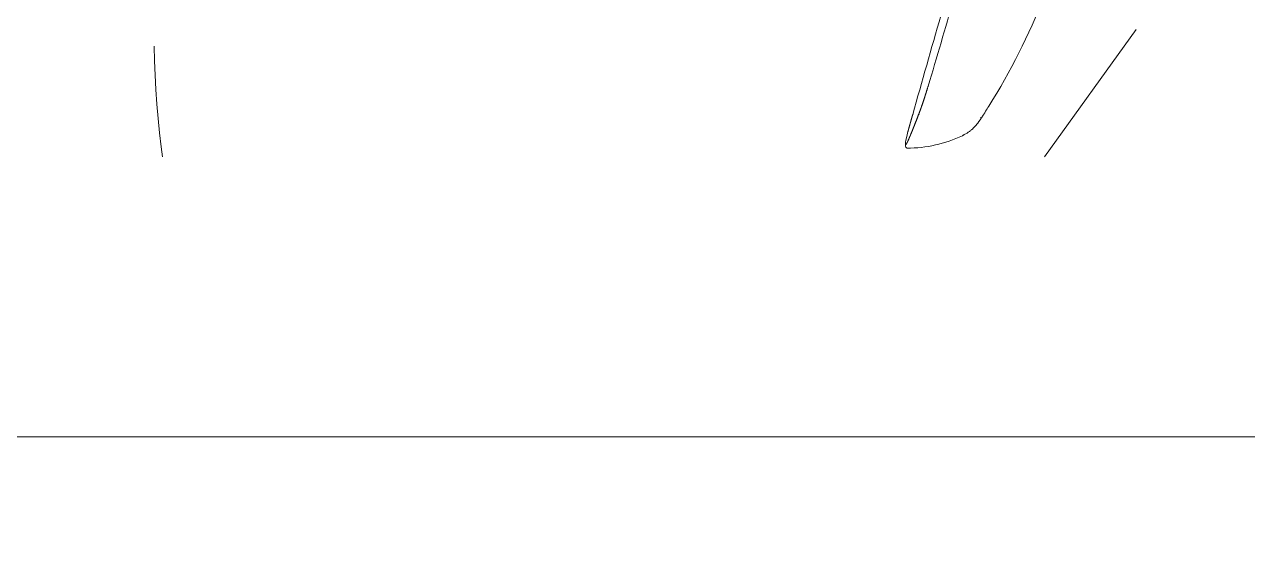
# Model space of a CAD drawing. Header units: metres. Extents: x -13316 to 152404, y -3899 to 30226.
# Drawn here: x 113443.8 to 113580.6, y 1721.4 to 1778.8 of the extents above; entities that cross this region are included whole.
import ezdxf
from ezdxf.xclip import XClip

# ---------------------------------------------------------------- set-up
doc = ezdxf.new("R2010")
doc.units = ezdxf.units.M
doc.header["$LTSCALE"] = 100
doc.header["$MEASUREMENT"] = 0
doc.header["$XCLIPFRAME"] = 0
doc.layers.get('0').update_dxf_attribs({"color": 9, "lineweight": 9})
doc.layers.add('04', color=9, linetype='Continuous', lineweight=9)
doc.layers.add('06D', color=9, linetype='Continuous', lineweight=9)

# ---------------------------------------------------------------- blocks, each defined once
blk = doc.blocks.new('p-araba-polo')
for p, q in [((1.2557, 0.8419), (1.8967, 1.7338)), ((1.2434, -0.7769), (1.8845, -1.6687))]:
    blk.add_line(p, q)
at = {"flags": 128}
blk.add_lwpolyline([(1.5137, 0.9707), (1.5136, 0.9695), (1.5134, 0.9681)], dxfattribs=at)
at = {"extrusion": (0, 0, -1)}
blk.add_arc((-1.2557, 0.8419), 1.0984, 125.7081, 179.024, dxfattribs=at)
blk.add_arc((1.2434, -0.7769), 1.0984, 305.7081, 359.024)
for points, degree in [([(1.4499, 0.9609), (1.4693, 0.9696), (1.4905, 0.9751), (1.5118, 0.9747)], 3), ([(1.5119, 0.9747), (1.5141, 0.9734), (1.5135, 0.972), (1.5137, 0.9707)], 3), ([(1.4496, 0.9605), (1.4386, 0.9555), (1.4345, 0.9495), (1.4302, 0.9441), (1.4257, 0.9363), (1.4202, 0.9276)], 5), ([(1.45, 0.961), (1.4499, 0.9609), (1.4497, 0.9608), (1.4496, 0.9605)], 3), ([(1.4496, 0.9605), (1.4497, 0.9607), (1.4498, 0.9608), (1.4498, 0.9609), (1.4499, 0.9609), (1.45, 0.961)], 5), ([(1.5119, 0.9689), (1.5104, 0.9659), (1.5088, 0.9621), (1.5069, 0.9577), (1.505, 0.9529), (1.5031, 0.948), (1.5011, 0.9429), (1.4991, 0.9376)], 7), ([(1.5134, 0.9681), (1.5131, 0.9657), (1.5123, 0.9616), (1.5108, 0.9563)], 3), ([(1.5119, 0.9689), (1.5119, 0.9689), (1.5119, 0.9689), (1.512, 0.9689), (1.512, 0.9689), (1.512, 0.9689)], 5), ([(1.512, 0.9689), (1.512, 0.9689), (1.512, 0.9689), (1.512, 0.9689), (1.5119, 0.9689), (1.5119, 0.9689), (1.5119, 0.9689), (1.5119, 0.9689)], 7), ([(1.5126, 0.9702), (1.5125, 0.97), (1.5124, 0.9698), (1.5123, 0.9697), (1.5122, 0.9695), (1.5121, 0.9693), (1.5121, 0.9691), (1.512, 0.9689)], 7), ([(1.512, 0.9689), (1.5121, 0.9691), (1.5121, 0.9693), (1.5122, 0.9695), (1.5123, 0.9697), (1.5124, 0.9699), (1.5125, 0.97), (1.5126, 0.9702)], 7), ([(1.5126, 0.9702), (1.5129, 0.9708), (1.5132, 0.9712), (1.5134, 0.9714), (1.5136, 0.9714), (1.5137, 0.9712), (1.5137, 0.9707), (1.5136, 0.97)], 7), ([(1.5108, 0.9561), (1.5101, 0.9537), (1.5094, 0.9511), (1.5087, 0.9484), (1.5079, 0.9456), (1.5071, 0.9428), (1.5063, 0.9399), (1.5054, 0.9369)], 7), ([(1.4295, 0.9406), (1.4295, 0.9407), (1.4296, 0.9408), (1.4297, 0.9409)], 3), ([(1.4296, 0.9409), (1.4296, 0.9408), (1.4295, 0.9407), (1.4295, 0.9406)], 3), ([(1.5054, 0.937), (1.4952, 0.9003), (1.4846, 0.8634), (1.474, 0.8265)], 3), ([(1.4882, 0.9052), (1.4901, 0.9113), (1.4914, 0.9158), (1.4931, 0.9211), (1.495, 0.9267), (1.4964, 0.9304), (1.4978, 0.9343), (1.4991, 0.9376)], 7), ([(1.4991, 0.9376), (1.499, 0.9372), (1.4986, 0.9368), (1.4981, 0.9366)], 3), ([(1.4984, 0.9396), (1.4984, 0.9396), (1.4984, 0.9396), (1.4984, 0.9396), (1.4984, 0.9396), (1.4984, 0.9396)], 5), ([(1.4988, 0.937), (1.4989, 0.9372), (1.499, 0.9374), (1.4991, 0.9376)], 3), ([(1.5054, 0.9369), (1.5055, 0.937), (1.5053, 0.9371), (1.5048, 0.9369)], 3), ([(1.3581, 0.8058), (1.3759, 0.8479), (1.3959, 0.8891), (1.4202, 0.9276)], 3), ([(1.4202, 0.9276), (1.4202, 0.9277), (1.4203, 0.9277), (1.4203, 0.9278)], 3), ([(1.4203, 0.9278), (1.4203, 0.9278), (1.4202, 0.9277), (1.4202, 0.9277), (1.4202, 0.9277), (1.4202, 0.9276)], 5), ([(1.4882, 0.9052), (1.4785, 0.8731), (1.4689, 0.8405), (1.4597, 0.8079)], 3), ([(1.4882, 0.9052), (1.4882, 0.9052), (1.4882, 0.9052), (1.4882, 0.9052)], 3), ([(1.4882, 0.9052), (1.4882, 0.9052), (1.4882, 0.9052), (1.4882, 0.9052)], 3)]:
    blk.add_open_spline(points, degree=degree)
for points, knots in [([(1.4494, 0.9597), (1.4494, 0.9597), (1.4494, 0.9597), (1.4494, 0.9597), (1.4494, 0.9597), (1.4494, 0.9597), (1.4494, 0.9597)], [0, 0, 0, 0, 1, 1, 1, 1.000001, 1.000001, 1.000001, 1.000001]), ([(1.4495, 0.9602), (1.4495, 0.9602), (1.4495, 0.9602), (1.4495, 0.9602), (1.4495, 0.9602), (1.4495, 0.9602), (1.4495, 0.9602)], [0, 0, 0, 0, 1, 1, 1, 1, 1, 1, 1]), ([(1.4495, 0.9599), (1.4495, 0.9599), (1.4495, 0.9599), (1.4495, 0.9599), (1.4495, 0.9599), (1.4495, 0.9599), (1.4495, 0.9599)], [0, 0, 0, 0, 1, 1, 1, 1.000001, 1.000001, 1.000001, 1.000001]), ([(1.4495, 0.9599), (1.4495, 0.9599), (1.4495, 0.9599), (1.4495, 0.9599), (1.4495, 0.9599), (1.4495, 0.9599), (1.4495, 0.9599)], [0, 0, 0, 0, 1, 1, 1, 1.000001, 1.000001, 1.000001, 1.000001]), ([(1.4495, 0.9603), (1.4495, 0.9603), (1.4495, 0.9603), (1.4495, 0.9603), (1.4495, 0.9603), (1.4495, 0.9603), (1.4495, 0.9603)], [0, 0, 0, 0, 1, 1, 1, 1, 1, 1, 1]), ([(1.4497, 0.9607), (1.4497, 0.9607), (1.4497, 0.9607), (1.4497, 0.9607), (1.4497, 0.9607), (1.4497, 0.9607), (1.4497, 0.9607)], [0, 0, 0, 0, 1, 1, 1, 1.000001, 1.000001, 1.000001, 1.000001])]:
    blk.add_open_spline(points, degree=3, knots=knots)
blk = doc.blocks.new('p-cati_vw')
at = {"layer": '06D'}
blk.add_lwpolyline([(1621.06, -3065.03), (1871.06, -3065.03), (1871.06, -3565.03), (1621.06, -3565.03)], close=True, dxfattribs=at)
at = {"layer": '04'}
ref = blk.add_blockref('p-araba-polo', (1741.25, -3104.79), dxfattribs=dict(at, xscale=100, yscale=100, zscale=100, rotation=270))
XClip(ref).set_block_clipping_path([(-0.0924763951, -0.9835002962), (4.0650970395, 0.9845199444)])
ref = blk.add_blockref('p-araba-polo', (2003.79, -3104.79), dxfattribs=dict(at, xscale=100, yscale=100, zscale=100, rotation=270))
XClip(ref).set_block_clipping_path([(-0.0924763951, -0.9835002962), (4.0650970395, 0.9845199444)])

msp = doc.modelspace()

# ---------------------------------------------------------------- block references
at = {"layer": '06D', "rotation": 269.9999999998917}
msp.add_blockref('p-cati_vw', (116798.49, 3603.68), dxfattribs=at)

doc.saveas('drawing.dxf')
